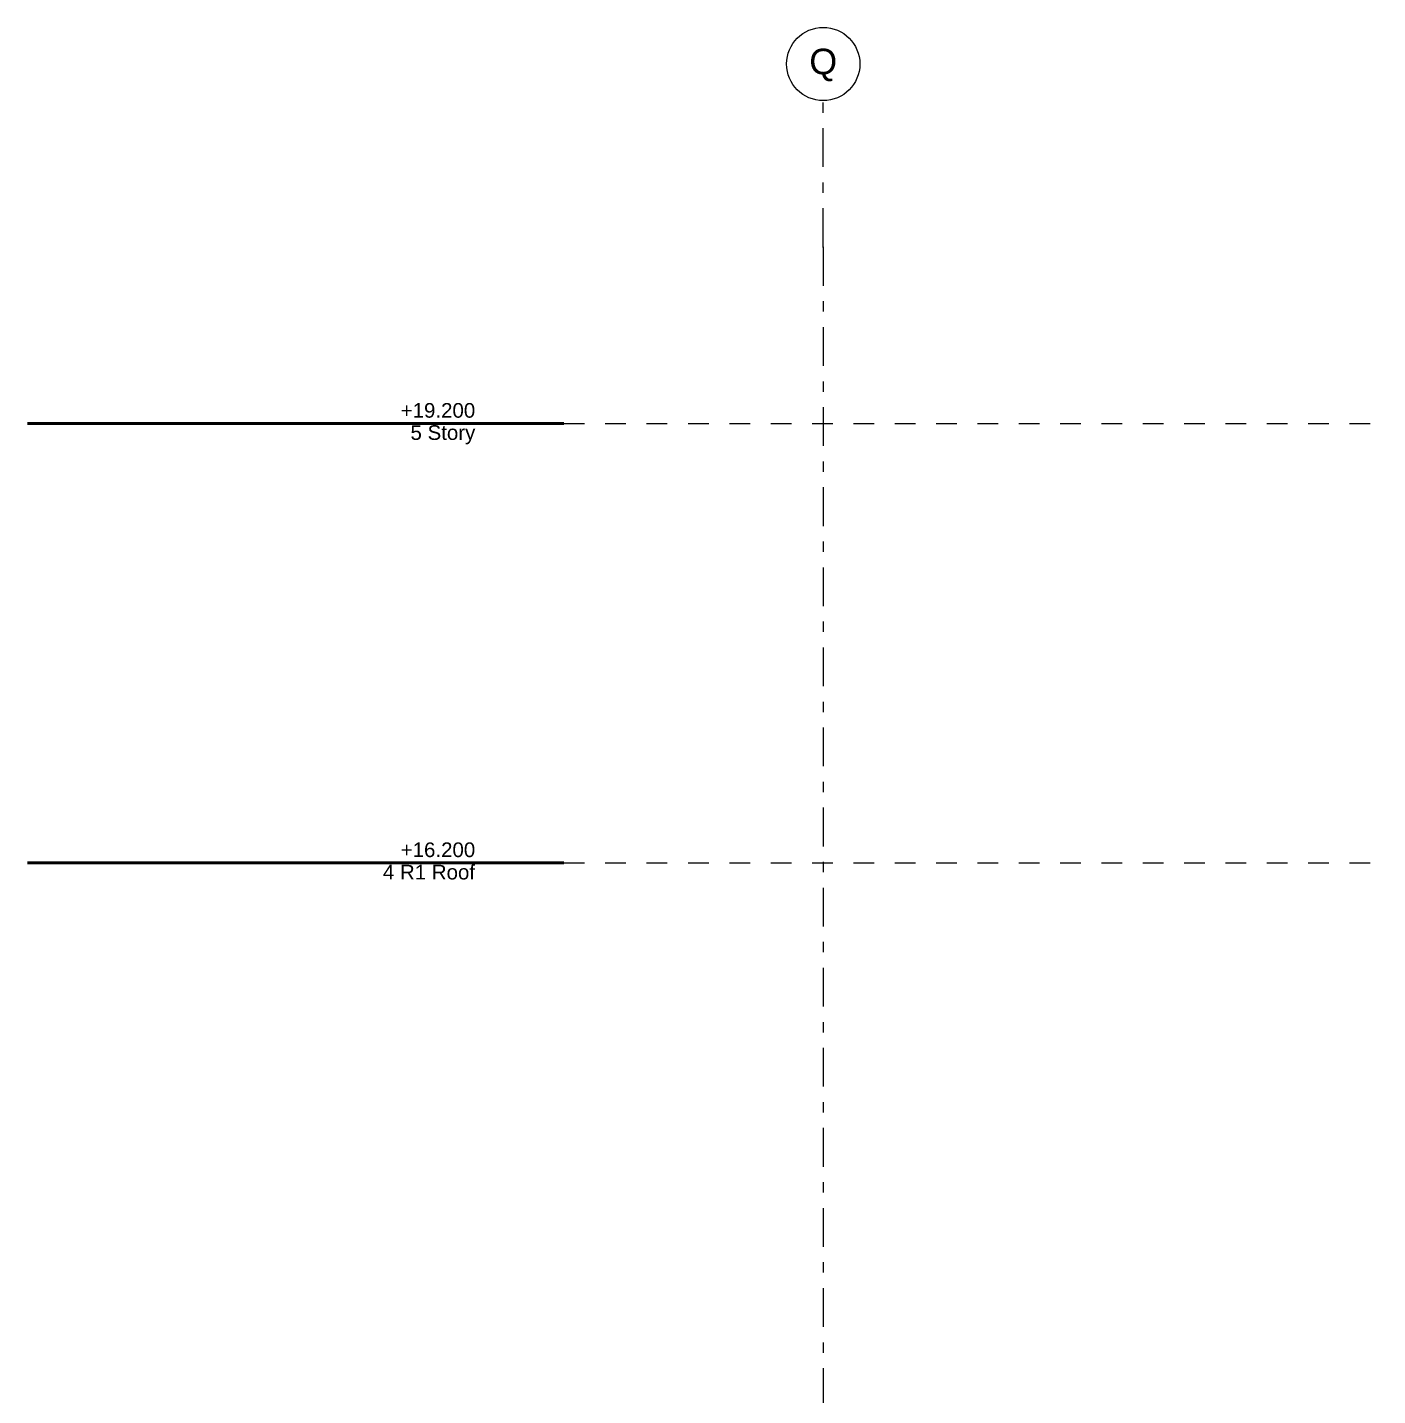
# Model space of a CAD drawing. Header units: millimetres. Extents: x -46868 to 156519, y -87156 to 18123.
# Drawn here: x 116673 to 125888, y -70094 to -60751 of the extents above; entities that cross this region are included whole.
import ezdxf
from ezdxf.enums import TextEntityAlignment as Align

# ---------------------------------------------------------------- set-up
doc = ezdxf.new("R2010")
doc.units = ezdxf.units.MM
doc.header["$MEASUREMENT"] = 0
for name, pattern in [('Dashed', [2822.222233, 1411.111116, -1411.111116]), ('Double Dashed', [546.805537, 264.583325, -105.833328, 70.555556, -105.833328]), ('Wipeout_Contour', [1000, 0, -1000])]:
    doc.linetypes.add(name, pattern=pattern)
for name, color, linetype, lineweight, true_color in [('0_Pen_No__105', 7, 'Continuous', 15, 0xa6a6a6), ('0_Pen_No__25', 7, 'Continuous', 50, 0x2a2a2a), ('New_A-15-MG_Structural_Grid_Phase_2_Pen_No__222', 7, 'Continuous', 13, 0x65af33)]:
    doc.layers.add(name, color=color, linetype=linetype, lineweight=lineweight, true_color=true_color)
doc.layers.add('0_Pen_No__6', color=7, linetype='Continuous', lineweight=35)
doc.layers.add('New_A-15-MG_Structural_Grid_Phase_2', color=7, linetype='Continuous')
doc.styles.add('GENERATED_STYLE_1', font='')
doc.styles.get('GENERATED_STYLE_1').set_extended_font_data('Swis721 BT')

# ---------------------------------------------------------------- blocks, each defined once
blk = doc.blocks.new('Standard grid marker[4]_1', base_point=(122104.6, -61251.4))
at = {"layer": 'New_A-15-MG_Structural_Grid_Phase_2_Pen_No__222', "linetype": 'Double Dashed'}
for p, q in [((122104.6, -62251.4), (122104.6, -61251.4)), ((122104.6, -62251.4), (122104.6, -85656)), ((122104.6, -85656), (122104.6, -86656))]:
    blk.add_line(p, q, dxfattribs=at)
at = {"layer": 'New_A-15-MG_Structural_Grid_Phase_2_Pen_No__222', "linetype": 'Continuous'}
for centre in [(122104.6, -61001.4), (122104.6, -86906)]:
    blk.add_circle(centre, 250, dxfattribs=at)
at = {"layer": 'New_A-15-MG_Structural_Grid_Phase_2_Pen_No__222', "linetype": 'Double Dashed'}
for p in [(122104.6, -62251.4), (122104.6, -62251.4), (122104.6, -85656), (122104.6, -85656)]:
    blk.add_point(p, dxfattribs=at)
at = {"layer": 'New_A-15-MG_Structural_Grid_Phase_2_Pen_No__222', "style": 'GENERATED_STYLE_1'}
for tag, p in [('AC_MarkerText_1_0', (122104.6, -60984.4)), ('AC_MarkerText_1_1', (122104.6, -86889))]:
    blk.add_attdef(tag, text='', height=175, rotation=360, dxfattribs=at).set_placement(p, align=Align.MIDDLE_CENTER)
blk = doc.blocks.new('S-21 Building Section_STORY_MARKER', base_point=(84174.4, -82656))
at = {"layer": '0_Pen_No__105', "linetype": 'Dashed', "ltscale": 0.1}
for p, q in [((120335, -63456), (144760.3, -63456)), ((120335, -66456), (144760.3, -66456))]:
    blk.add_line(p, q, dxfattribs=at)
at = {"layer": '0_Pen_No__25', "linetype": 'Continuous'}
for p, q in [((120335, -63456), (120235, -63456)), ((120335, -66456), (120235, -66456))]:
    blk.add_line(p, q, dxfattribs=at)
at = {"color": 254, "linetype": 'Wipeout_Contour', "lineweight": 0, "ltscale": 537354.310618}
blk.add_wipeout([(116673, -63307.8), (116673, -63604.3), (120135, -63604.3), (120135, -63307.8)], dxfattribs=at)
at = {"color": 254, "linetype": 'Wipeout_Contour', "lineweight": 0, "ltscale": 543126.335761}
blk.add_wipeout([(116673, -66307.8), (116673, -66604.3), (120135, -66604.3), (120135, -66307.8)], dxfattribs=at)
at = {"layer": '0_Pen_No__25', "linetype": 'Continuous'}
for p, q in [((116673, -63456), (119735, -63456)), ((119935, -63456), (119735, -63456)), ((119935, -63456), (120135, -63456)), ((120235, -63456), (120135, -63456)), ((116673, -66456), (119735, -66456)), ((119935, -66456), (119735, -66456)), ((119935, -66456), (120135, -66456)), ((120235, -66456), (120135, -66456))]:
    blk.add_line(p, q, dxfattribs=at)
at = {"layer": '0_Pen_No__6', "char_height": 100, "attachment_point": 1, "style": 'GENERATED_STYLE_1'}
for s, insert in [('\\A1;{\\fSwis721 BT|b0|i0|c0|p34;+19.200}', (119220.7, -63316.6)), ('\\A1;{\\fSwis721 BT|b0|i0|c0|p34;5 Story}', (119287.7, -63468.1)), ('\\A1;{\\fSwis721 BT|b0|i0|c0|p34;+16.200}', (119220.7, -66316.6)), ('\\A1;{\\fSwis721 BT|b0|i0|c0|p34;4 R1 Roof}', (119099.3, -66469.2))]:
    blk.add_mtext(s, dxfattribs=dict(at, insert=insert))

msp = doc.modelspace()

# ---------------------------------------------------------------- block references
at = {"layer": 'New_A-15-MG_Structural_Grid_Phase_2', "color": 8, "linetype": 'Continuous', "lineweight": 15}
ref = msp.add_blockref('Standard grid marker[4]_1', (122104.6, -61251.4), dxfattribs=at)
ref.add_attrib('AC_MarkerText_1', 'Q', dxfattribs={"layer": 'New_A-15-MG_Structural_Grid_Phase_2_Pen_No__222', "color": 85, "true_color": 0x65af33, "height": 175, "rotation": 360, "style": 'GENERATED_STYLE_1'}).set_placement((122104.6, -60984.4), align=Align.MIDDLE_CENTER)
ref.add_attrib('AC_MarkerText_1_1', 'Q', dxfattribs={"layer": 'New_A-15-MG_Structural_Grid_Phase_2_Pen_No__222', "color": 85, "true_color": 0x65af33, "height": 175, "rotation": 360, "style": 'GENERATED_STYLE_1'}).set_placement((122104.6, -86889), align=Align.MIDDLE_CENTER)

# ---------------------------------------------------------------- next in the draw order: block references
at = {"linetype": 'Continuous', "lineweight": 0}
msp.add_blockref('S-21 Building Section_STORY_MARKER', (84174.4, -82656), dxfattribs=at)

doc.saveas('drawing.dxf')
